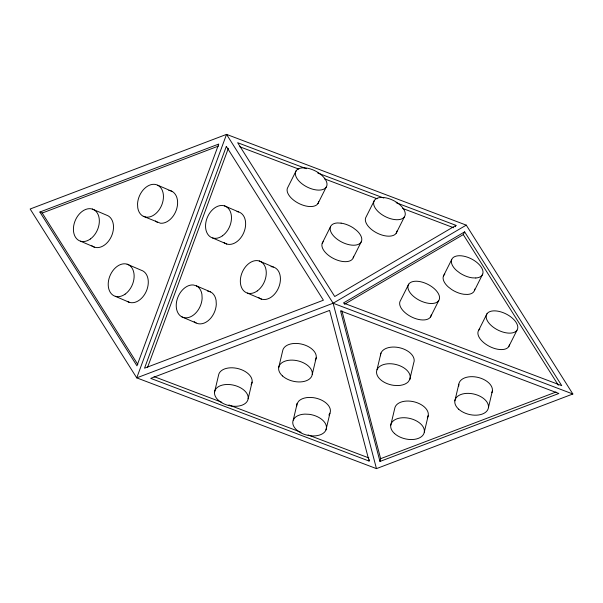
<?xml version="1.0" encoding="UTF-8"?>
<svg xmlns="http://www.w3.org/2000/svg" width="603" height="603" viewBox="0 0 603 603"><rect width="100%" height="100%" fill="white"/><g stroke="black" fill="none" stroke-linecap="round" stroke-linejoin="round"><path stroke-width="0.9" d="M214.578 391.98L218.535 375.292A17.14 10.462 13.3 0 1 239.029 368.863A17.14 10.462 13.3 0 1 251.127 384.691M248.135 398.809L252.092 382.121M278.684 367.619L282.641 350.931A17.14 10.462 13.3 0 1 303.136 344.501A17.14 10.462 13.3 0 1 315.233 360.33M293.231 420.133L294.814 417.766A17.14 10.462 13.3 0 1 304.854 414.11L309.196 414.314A17.14 10.462 13.3 0 1 326.427 428.138A17.14 10.462 13.3 0 1 307.093 435.178A17.14 10.462 13.3 0 1 293.231 420.133L297.189 403.445L298.771 401.085A17.14 10.462 13.3 0 1 308.811 397.43L313.153 397.633A17.14 10.462 13.3 0 1 328.854 415.037M312.241 374.448L316.198 357.76M325.982 429.909L329.947 413.221M377.003 369.767L380.96 353.079M369.074 461.054L329.607 310.409L150.727 378.382L369.074 461.054L369.405 459.659M379.98 461.453L340.514 310.809L558.86 393.48L379.98 461.453L380.636 458.672L341.886 310.749M390.752 425.221L394.709 408.54A17.14 10.462 13.3 0 1 415.196 402.111A17.14 10.462 13.3 0 1 427.293 417.939M409.761 379.543A17.14 10.462 13.3 0 0 395.9 364.491A17.14 10.462 13.3 0 0 376.566 371.531A17.14 10.462 13.3 0 0 393.797 385.355L398.138 385.558A17.14 10.462 13.3 0 0 408.178 381.903L409.761 379.543L413.718 362.855A17.14 10.462 13.3 0 0 399.133 347.645A17.14 10.462 13.3 0 0 380.493 355.77M424.308 432.057L428.266 415.369M454.858 400.859L458.815 384.179M488.415 407.696L492.372 391.008M147.539 367.431L228.356 148.3M296.171 170.739L287.91 187.194A17.14 9.03 26.7 0 0 299.857 203.95A17.14 9.03 26.7 0 0 318.731 201.394M317.924 203.626L326.193 187.171A17.14 9.03 26.7 0 0 308.065 168.327A17.14 9.03 26.7 0 0 299.284 181.375A17.14 9.03 26.7 0 0 326.193 187.171M322.221 243.243L330.482 226.788M374.425 200.369L366.164 216.816A17.14 9.03 26.7 0 0 378.104 233.572A17.14 9.03 26.7 0 0 396.978 231.017M353.207 257.82L361.468 241.366M396.179 233.248L404.44 216.801A17.14 9.03 26.7 0 0 386.319 197.95A17.14 9.03 26.7 0 0 377.538 210.997A17.14 9.03 26.7 0 0 404.44 216.801M408.721 284.156L400.46 300.603A17.14 9.03 26.7 0 0 412.399 317.359A17.14 9.03 26.7 0 0 431.273 314.804M455.31 226.743L455.996 225.371L396.126 202.698M344.441 304.319L463.277 234.597L464.657 231.861L561.74 385.664L343.393 303L464.657 231.861M443.431 276.038L451.692 259.584M430.474 317.035L438.735 300.588A17.14 9.03 26.7 0 0 420.615 281.737A17.14 9.03 26.7 0 0 411.834 294.784A17.14 9.03 26.7 0 0 438.735 300.588M474.418 290.616L482.679 274.161M478.707 330.233L486.968 313.779M508.728 346.657L516.99 330.21A17.14 9.03 26.7 0 0 498.862 311.367A17.14 9.03 26.7 0 0 490.088 324.414A17.14 9.03 26.7 0 0 516.99 330.21M455.996 225.371L334.733 296.51L237.65 142.7L306.324 168.704M376.46 468.621L333.127 303.234L226.54 134.379L136.738 377.87L333.127 303.234L466.262 225.13L572.85 393.993L376.46 468.621L136.738 377.87L30.15 209.007L226.54 134.379L466.262 225.13M39.866 212.03L218.753 144.049L136.956 365.833L39.866 212.03L42.225 213.04L137.816 364.468M42.225 213.04L218.482 146.062M380.636 458.672L556.011 392.025M143.265 216.289L146.303 217.163A17.14 12.052 -66.8 0 0 163.074 200.535A17.14 12.052 -66.8 0 0 152.469 184.382A17.14 12.052 -66.8 0 0 137.544 203.829L137.763 207.907A17.14 12.052 -66.8 0 0 143.265 216.289L160.458 223.223A17.14 12.052 -66.8 0 0 176.92 208.027A17.14 12.052 -66.8 0 0 168.825 190.405M196.412 285.86L193.382 284.985A17.14 12.052 -66.8 0 0 176.604 301.613A17.14 12.052 -66.8 0 0 187.209 317.766A17.14 12.052 -66.8 0 0 202.133 298.319L201.915 294.241A17.14 12.052 -66.8 0 0 196.412 285.86L210.575 291.912A17.14 12.052 -66.8 0 1 216.078 300.294L216.296 304.379A17.14 12.052 -66.8 0 1 207.907 320.909A17.14 12.052 -66.8 0 1 194.174 321.625M207.538 291.038L210.575 291.912M317.766 173.038L383.802 198.033M239.79 146.778L298.786 169.111M324.316 178.774L377.139 198.779M402.676 208.442L453.742 227.776M333.127 303.234L572.85 393.993M154.029 376.604L221.821 402.269M228.869 404.937L301.063 432.268M308.103 434.936L368.855 457.933M224.437 205.857L238.592 211.909M157.7 185.219L171.863 191.279M212.588 237.966L226.751 244.027M259.23 260.971L273.385 267.031M92.297 209.06L106.46 215.113A17.14 12.052 -66.8 0 1 111.201 236.828A17.14 12.052 -66.8 0 1 91.829 245.753M247.381 293.088L261.544 299.148M80.455 241.177L94.611 247.23M127.09 264.182L141.253 270.234A17.14 12.052 -66.8 0 1 146.227 291.437A17.14 12.052 -66.8 0 1 127.271 301.342M181.978 316.929L196.141 322.989M115.248 296.292L129.404 302.352M463.277 234.597L558.363 385.234M458.8 386.033A17.14 10.462 13.3 0 1 477.131 377.214A17.14 10.462 13.3 0 1 491.844 392.757M296.721 406.136A17.14 10.462 13.3 0 1 297.189 403.445M157.428 222.349A17.14 12.052 -66.8 0 1 155.461 220.992M474.757 289.033A17.14 9.03 26.7 0 1 467.551 294.437L463.813 294.272A17.14 9.03 26.7 0 1 451.73 289.583L448.323 286.983A17.14 9.03 26.7 0 1 444.81 274.101M509.527 344.426A17.14 9.03 26.7 0 1 489.304 346.326A17.14 9.03 26.7 0 1 479.822 329.042M237.032 211.578A17.14 12.052 -66.8 0 1 243.793 232.6A17.14 12.052 -66.8 0 1 223.962 242.549M271.018 266.639A17.14 12.052 -66.8 0 1 278.797 287.201A17.14 12.052 -66.8 0 1 258.755 297.671M353.546 256.237A17.14 9.03 26.7 0 1 333.745 258.634A17.14 9.03 26.7 0 1 323.6 241.306M226.329 146.408L144.532 368.192L323.412 300.211L226.329 146.408M341.087 223.133L337.348 222.959A17.14 9.03 26.7 0 0 333.489 235.856A17.14 9.03 26.7 0 0 356.772 244.886A17.14 9.03 26.7 0 0 356.577 230.421L353.17 227.821A17.14 9.03 26.7 0 0 341.087 223.133M475.812 277.991L472.074 277.825A17.14 9.03 26.7 0 1 459.991 273.136L456.584 270.536A17.14 9.03 26.7 0 1 456.388 256.064A17.14 9.03 26.7 0 1 479.671 265.101A17.14 9.03 26.7 0 1 475.812 277.991M458.679 409.196A17.14 10.462 13.3 0 0 487.443 410.266A17.14 10.462 13.3 0 0 468.772 393.367A17.14 10.462 13.3 0 0 458.679 409.196M394.573 433.565A17.14 10.462 13.3 0 0 423.336 434.627A17.14 10.462 13.3 0 0 404.666 417.736A17.14 10.462 13.3 0 0 394.573 433.565M282.513 375.955A17.14 10.462 13.3 0 0 311.276 377.018A17.14 10.462 13.3 0 0 292.606 360.127A17.14 10.462 13.3 0 0 282.513 375.955M218.407 400.317A17.14 10.462 13.3 0 0 247.17 401.379A17.14 10.462 13.3 0 0 228.499 384.488A17.14 10.462 13.3 0 0 218.407 400.317M125.138 294.128A17.14 12.052 -66.8 0 0 129.879 265.652A17.14 12.052 -66.8 0 0 108.495 280.93A17.14 12.052 -66.8 0 0 125.138 294.128M90.344 239.007A17.14 12.052 -66.8 0 0 95.086 210.53A17.14 12.052 -66.8 0 0 73.702 225.808A17.14 12.052 -66.8 0 0 90.344 239.007M222.477 235.803A17.14 12.052 -66.8 0 0 227.218 207.326A17.14 12.052 -66.8 0 0 205.834 222.605A17.14 12.052 -66.8 0 0 222.477 235.803M257.27 290.925A17.14 12.052 -66.8 0 0 262.011 262.448A17.14 12.052 -66.8 0 0 240.627 277.719A17.14 12.052 -66.8 0 0 257.27 290.925"/></g></svg>
